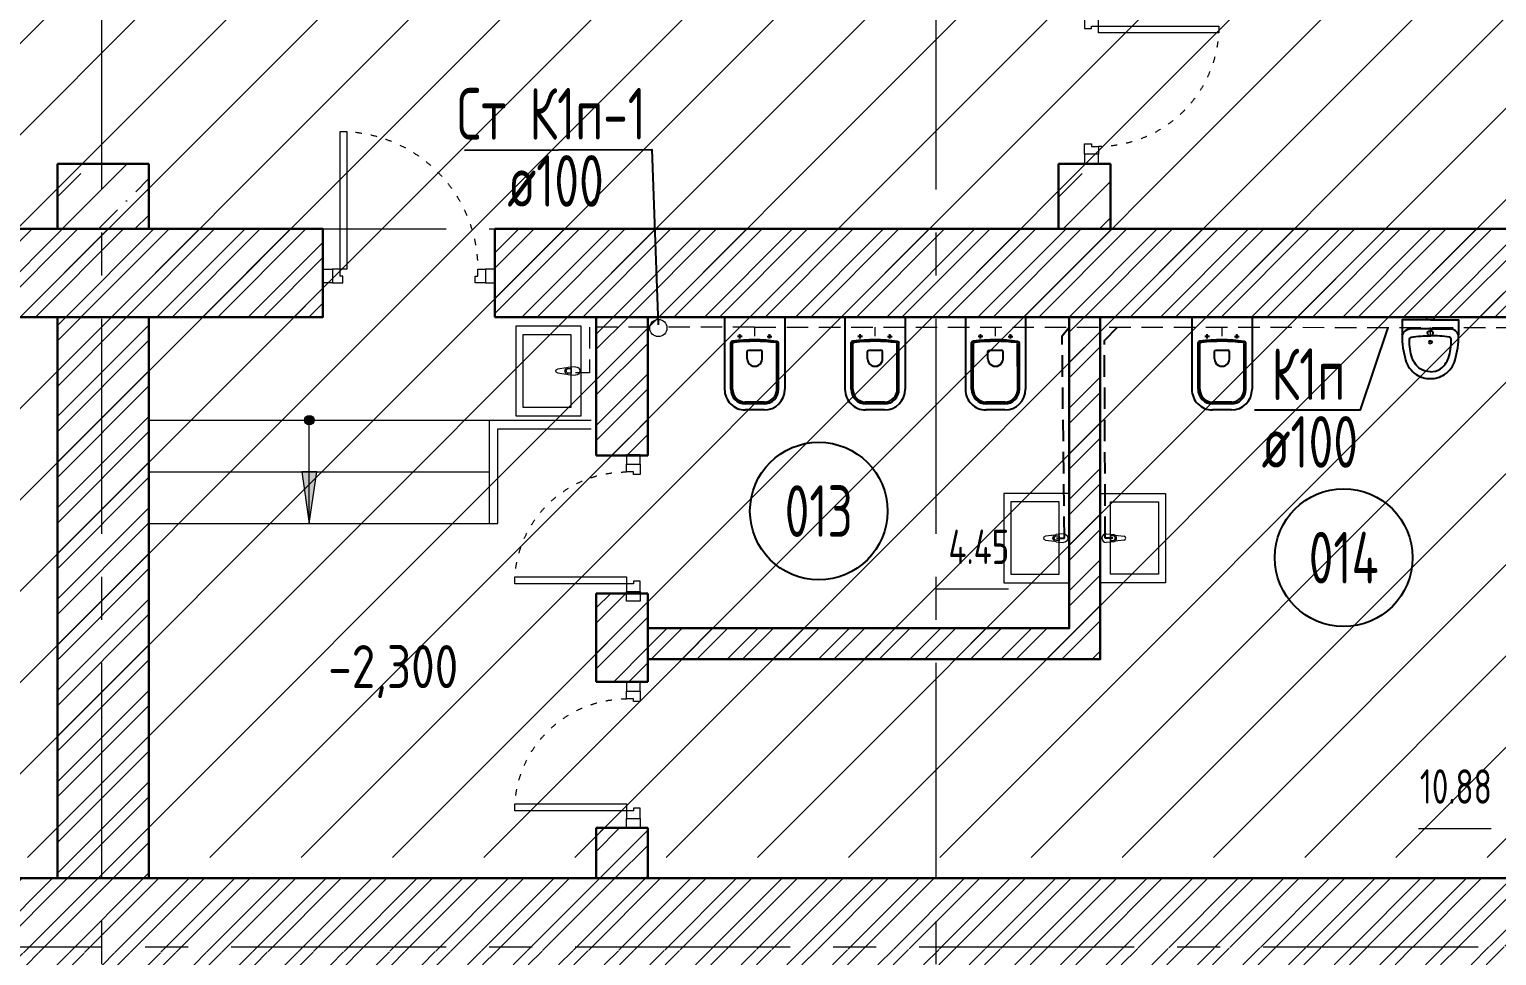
# Model space of a CAD drawing. Header units: millimetres. Extents: x -8689834 to 9419935, y -370377 to 166066.
# Drawn here: x -304479 to -295949, y 70944 to 76325 of the extents above; entities that cross this region are included whole.
import ezdxf
from ezdxf import colors
from ezdxf.entities.mleader import LeaderData, LeaderLine
from ezdxf.enums import TextEntityAlignment as Align
from ezdxf.math import Vec2, Vec3

# ---------------------------------------------------------------- set-up
doc = ezdxf.new("R2010")
doc.units = ezdxf.units.MM
doc.header["$MEASUREMENT"] = 0
for name, pattern in [('01_base$0$DASHED2', [0.375, 0.25, -0.125]), ('ACAD_ISO03W100', [30, 12, -18]), ('CENTER', [2, 1.25, -0.25, 0.25, -0.25])]:
    doc.linetypes.add(name, pattern=pattern)
doc.layers.get('0').update_dxf_attribs({"color": 250, "lineweight": 9})
for name, color, linetype, lineweight in [('!!!_АР_перегородки блоки', 7, 'Continuous', 5), ('АР_Двери', 175, 'Continuous', 18), ('АР_Лестницы', 250, 'Continuous', 15), ('АР_Маркер экспликации', 239, 'Continuous', 13), ('АР_МосжилНии_Стены', 127, 'Continuous', 30), ('АР_Номер помещения', 1, 'Continuous', 25), ('АР_Оси', 195, 'Continuous', 9), ('АР_Отметки', 250, 'Continuous', 15), ('АР_Помещения_площадь', 19, 'Continuous', 9), ('АР_Штриховка кирпич', 250, 'Continuous', 9), ('АР_Штриховка монолит', 250, 'Continuous', 9), ('ВК_канализация', 32, 'Continuous', 30)]:
    doc.layers.add(name, color=color, linetype=linetype, lineweight=lineweight)
doc.layers.add('АР_Кровля дорожки', color=245, linetype='Continuous')
doc.layers.add('ТХ_сантехника', color=253, linetype='Continuous')
doc.styles.add('ISOCPEUR', font='isocpeur.ttf', dxfattribs={"width": 0.7})
doc.styles.get("Standard").update_dxf_attribs({"font": 'isocpeur.ttf', "width": 0.7})

# ---------------------------------------------------------------- blocks, each defined once
blk = doc.blocks.new('*U234')
blk.add_lwpolyline([(-100, 80), (-100, 780), (-140, 780), (-140, 80)], close=True)
for points in [[(-900, 0), (-900, 80), (-845, 80), (-845, 0), (-900, 0)], [(-845, 80), (-845, 0), (-785, 0), (-785, 40), (-800, 40), (-800, 80), (-845, 80)], [(-55, 80), (-55, 0), (-115, 0), (-115, 40), (-100, 40), (-100, 80), (-55, 80)], [(0, 0), (0, 80), (-55, 80), (-55, 0), (0, 0)]]:
    blk.add_lwpolyline(points)
at = {"linetype": 'ACAD_ISO03W100', "ltscale": 3}
blk.add_arc((-100, 80), 700, 90, 180, dxfattribs=at)
blk = doc.blocks.new('*U248')
at = {"layer": 'АР_Номер помещения', "color": 7}
blk.add_circle((-5418.9, 417), 400, dxfattribs=at)
at = {"layer": 'АР_Помещения_площадь', "color": 7}
blk.add_line((-4562.4, -1159), (-4984.7, -1159), dxfattribs=at)
at = {"color": 7, "style": 'ISOCPEUR', "width": 0.7, "flags": 1}
blk.add_attdef('КАТЕГОРИЯ', (-499.2, -2092.2), '', height=250, dxfattribs=at)
at = {"layer": 'АР_Номер помещения', "color": 7, "style": 'ISOCPEUR', "width": 0.7}
blk.add_attdef('НОМЕР_ПОМЕЩЕНИЯ', text='', height=300, dxfattribs=at).set_placement((-5418.9, 417), align=Align.MIDDLE_CENTER)
at = {"layer": 'АР_Помещения_площадь', "color": 7, "lineweight": 30, "width": 0.7, "flags": 104}
blk.add_attdef('ИМЯ_ПОМЕЩЕНИЯ', text='', height=100, dxfattribs=at).set_placement((157.6, 1217.1), align=Align.MIDDLE_CENTER)
at = {"layer": 'АР_Помещения_площадь', "color": 7, "style": 'ISOCPEUR', "width": 0.7}
blk.add_attdef('ПЛОЩАДЬ_ПОМЕЩЕНИЯ', text='', height=200, dxfattribs=at).set_placement((-4557.5, -912.5), align=Align.MIDDLE_RIGHT)
blk = doc.blocks.new('*U249')
at = {"layer": 'АР_Номер помещения', "color": 7}
blk.add_circle((-8453.4, 2788), 400, dxfattribs=at)
at = {"layer": 'АР_Помещения_площадь', "color": 7}
blk.add_line((-7350.9, 2334), (-7773.2, 2334), dxfattribs=at)
at = {"color": 7, "style": 'ISOCPEUR', "width": 0.7, "flags": 1}
blk.add_attdef('КАТЕГОРИЯ', (-499.2, -2092.2), '', height=250, dxfattribs=at)
at = {"layer": 'АР_Номер помещения', "color": 7, "style": 'ISOCPEUR', "width": 0.7}
blk.add_attdef('НОМЕР_ПОМЕЩЕНИЯ', text='', height=300, dxfattribs=at).set_placement((-8453.4, 2788), align=Align.MIDDLE_CENTER)
at = {"layer": 'АР_Помещения_площадь', "color": 7, "style": 'ISOCPEUR', "width": 0.7}
blk.add_attdef('ПЛОЩАДЬ_ПОМЕЩЕНИЯ', text='', height=200, dxfattribs=at).set_placement((-7346, 2580.5), align=Align.MIDDLE_RIGHT)
at = {"layer": 'АР_Помещения_площадь', "color": 7, "lineweight": 30, "width": 0.7, "flags": 104}
blk.add_attdef('ИМЯ_ПОМЕЩЕНИЯ', text='', height=100, dxfattribs=at).set_placement((157.6, 1217.1), align=Align.MIDDLE_CENTER)
blk = doc.blocks.new('*U252')
for points in [[(0, 0), (0, -80), (55, -80), (55, 0), (0, 0)], [(55, -80), (55, 0), (115, 0), (115, -40), (100, -40), (100, -80), (55, -80)], [(945, -80), (945, 0), (885, 0), (885, -40), (900, -40), (900, -80), (945, -80)], [(1000, 0), (1000, -80), (945, -80), (945, 0), (1000, 0)]]:
    blk.add_lwpolyline(points)
blk.add_lwpolyline([(100, -80), (100, -880), (140, -880), (140, -80)], close=True)
at = {"linetype": 'ACAD_ISO03W100', "ltscale": 3}
blk.add_arc((100, -80), 800, 270, 0, dxfattribs=at)
blk = doc.blocks.new('*U253')
for points in [[(0, 0), (0, -80), (55, -80), (55, 0), (0, 0)], [(55, -80), (55, 0), (115, 0), (115, -40), (100, -40), (100, -80), (55, -80)], [(795, -80), (795, 0), (735, 0), (735, -40), (750, -40), (750, -80), (795, -80)], [(850, 0), (850, -80), (795, -80), (795, 0), (850, 0)]]:
    blk.add_lwpolyline(points)
blk.add_lwpolyline([(100, -80), (100, -730), (140, -730), (140, -80)], close=True)
at = {"linetype": 'ACAD_ISO03W100', "ltscale": 3}
blk.add_arc((100, -80), 650, 270, 0, dxfattribs=at)
blk = doc.blocks.new('_DotSmall')
at = {"color": 0, "linetype": 'ByBlock', "const_width": 0.5}
blk.add_lwpolyline([(-0.0625, 0, 1), (0.0625, 0, 1)], format="xyb", close=True, dxfattribs=at)
blk = doc.blocks.new('*U25')
h = blk.add_hatch(color=256)
h.dxf.hatch_style = 1
edge = h.paths.add_edge_path()
edge.add_arc((0, 0), 27.6, 359.64, 719.64)
h = blk.add_hatch(color=256)
h.dxf.hatch_style = 1
h.paths.add_polyline_path([(300, -44.3), (300, 44.3), (600, 0)])
blk.add_line((600, 0), (0, 0))
blk.add_lwpolyline([(300, 44.3), (300, -44.3), (600, 0), (300, 44.3)])
blk.add_circle((0, 0), 27.6)
blk = doc.blocks.new('унитаз поликлиники')
for p, q in [((0, 175), (0, -175)), ((0, 175), (420, 175)), ((125.6, 86.7), (99.5, 86.7)), ((112.4, 73.1), (112.4, 100.2)), ((420, 138.7), (149.6, 138.7)), ((420, 129), (156.8, 128.7)), ((191.9, -33.7), (191.9, 33.7)), ((242.4, 43.7), (201.9, 43.7)), ((494, 57.1), (494, -57.1)), ((504, 55), (504, -55)), ((540, 55), (540, -55)), ((112.3, -73), (112.3, -100.1)), ((242.4, -43.7), (201.9, -43.7)), ((125.5, -86.5), (99.4, -86.5)), ((420, -139), (147.9, -138.7)), ((420, -129), (155.2, -128.7)), ((0, -175), (420, -175))]:
    blk.add_line(p, q)
for centre, radius, start, end in [((420, 55), 120, 0, 90), ((420.5, 55.2), 83.5, 359.86187, 90.33349), ((420, 55), 74, 0, 90), ((242.4, 0), 43.7, 270, 90), ((420, -55), 120, 270, 0), ((420, -55), 84, 270, 0), ((420, -55), 74, 270, 358.40182)]:
    blk.add_arc(centre, radius, start, end)
at = {"extrusion": (0, 0, -1)}
for centre, major_axis, ratio, start_param, end_param in [((112.4, 86.8), (3.55, 3.55), 1, 5.504025, 11.78721), ((1158.1, 0), (-731, -726.4), 0.993775, 0.659849, 0.910919), ((984.1, 0), (-23.4, -941.4), 0.89728, 1.422258, 1.677847), ((149.5, 127.3), (-5.6, -10.5), 0.821373, 1.269211, 2.570669), ((154.4, 119.8), (-5.61, -7.72), 0.798093, 1.232924, 2.686723), ((201.9, -33.5), (4.12, -9.49), 0.964797, 0.42926, 1.943413), ((147.9, -127.5), (5.4, -10.4), 0.836443, 0.56114, 1.877577), ((155.2, -117.5), (5.3, -10.4), 0.842984, 0.549902, 1.8819)]:
    blk.add_ellipse(centre, major_axis=major_axis, ratio=ratio, start_param=start_param, end_param=end_param, dxfattribs=at)
for centre, major_axis, ratio, start_param, end_param in [((201.9, 33.5), (4.12, 9.49), 0.964797, 0.42926, 1.943413), ((112.3, -86.6), (3.54, -3.55), 1, 5.504025, 11.78721)]:
    blk.add_ellipse(centre, major_axis=major_axis, ratio=ratio, start_param=start_param, end_param=end_param)
blk = doc.blocks.new('Из_буфера27431')
at = {"linetype": 'Continuous', "lineweight": 5}
for p, q in [((-138.5, 11.1), (-85.6, 17.7)), ((-138.5, 11.1), (-85.6, 17.7)), ((-76.1, 21), (-34.1, 25)), ((-76.1, 21), (-34.1, 25)), ((-59, 13.6), (-73.9, 13.6)), ((-59, 13.6), (-73.9, 13.6)), ((-59, -13.6), (-59, 13.6)), ((-59, -13.6), (-59, 13.6)), ((-85.6, -17.7), (-138.5, -11.1)), ((-85.6, -17.7), (-138.5, -11.1)), ((-34.1, -25), (-76.1, -21)), ((-34.1, -25), (-76.1, -21)), ((-73.9, -13.6), (-59, -13.6)), ((-73.9, -13.6), (-59, -13.6))]:
    blk.add_line(p, q, dxfattribs=at)
for points in [[(0, -260), (-380, -260), (-380, 260), (0, 260)], [(-59, -210), (-339.1, -210), (-339.1, 210), (-59, 210)], [(-59, -210), (-339.1, -210), (-339.1, 210), (-59, 210)]]:
    blk.add_lwpolyline(points, close=True, dxfattribs=at)
for centre, radius, start, end in [((-137.1, 0), 11.2, 97.13892, 262.86108), ((-137.1, 0), 11.2, 97.13892, 262.86108), ((-74.2, 0), 21.1, 122.77103, 237.22897), ((-74.2, 0), 21.1, 122.77103, 237.22897), ((-73.9, 0), 13.6, 90, 270), ((-73.9, 0), 13.6, 90, 270), ((-74.2, 0), 21.1, 95.16961, 122.77103), ((-74.2, 0), 21.1, 95.16961, 122.77103), ((-34.1, 0), 25, 270, 90), ((-34.1, 0), 25, 270, 90), ((-74.2, 0), 21.1, 237.22897, 264.83039), ((-74.2, 0), 21.1, 237.22897, 264.83039)]:
    blk.add_arc(centre, radius, start, end, dxfattribs=at)
blk = doc.blocks.new('Писуар')
for points in [[(0, 52.9), (116.5, 52.9, 0.328868), (164.1, 90, 0.066999), (144.5, 233.5, 0.172209), (82.4, 318.1, 0.143285), (0, 342, 0.143285), (-82.4, 318.1, 0.172209), (-144.5, 233.5, 0.066999), (-164.1, 90)], [(-58.2, 285.9, 0.137396), (-105.9, 222.3)], [(58.2, 285.9, -0.137396), (105.9, 222.3)], [(-164.1, 90, 0.328868), (-116.5, 52.9, 8)], [(0, 92.6, 0.419996), (-15.9, 76.8, 0.151492), (-10.6, 66.2), (0, 66.2)], [(0, 92.6, -0.419996), (15.9, 76.8, -0.151492), (10.6, 66.2), (0, 66.2)]]:
    blk.add_lwpolyline(points, format="xyb")
for points in [[(0, 0), (-164.1, 0), (-164.1, 90)], [(0, 0), (164.1, 0), (164.1, 90)], [(0, 52.9), (-116.5, 52.9)]]:
    blk.add_lwpolyline(points)
blk.add_lwpolyline([(-21.2, 0), (21.2, 0), (21.2, -15.9), (-21.2, -15.9)], close=True)
for centre, radius, start, end in [((0, 187.1), 114.7, 90, 120.51024), ((282.3, 110.1), 404.1, 163.87115, 178.96926), ((2.6, 912.1), 819.4, 262.01576, 269.81492)]:
    blk.add_arc(centre, radius, start, end)
at = {"extrusion": (0, 0, -1)}
for centre, radius, start, end in [((0, 187.1), 114.7, 90, 120.51024), ((282.3, 110.1), 404.1, 163.87115, 178.96926), ((2.6, 912.1), 819.4, 262.01576, 269.81492)]:
    blk.add_arc(centre, radius, start, end, dxfattribs=at)
for points, start_tangent, end_tangent in [([(-121.7, 117.4), (-111.2, 100.6)], (0.014037, -0.999901), (0.974129, -0.225992)), ([(121.7, 117.4), (111.2, 100.6)], (-0.014037, -0.999901), (-0.974129, -0.225992))]:
    blk.add_spline(points, degree=3, dxfattribs=dict(start_tangent=start_tangent, end_tangent=end_tangent))
for points in [[(-10.6, 132.4), (-10.6, 137.6), (-5.3, 137.6), (0, 137.6)], [(0, 121.8), (-5.3, 121.8), (-10.6, 127.1), (-10.6, 132.4)], [(10.6, 132.4), (10.6, 137.6), (5.3, 137.6), (0, 137.6)], [(0, 121.8), (5.3, 121.8), (10.6, 127.1), (10.6, 132.4)], [(164.1, 90), (158.8, 68.8), (137.6, 52.9), (116.5, 52.9)]]:
    blk.add_open_spline(points, degree=3)

msp = doc.modelspace()

# ---------------------------------------------------------------- hatches: boundary and pattern name
at = {"layer": '!!!_АР_перегородки блоки', "lineweight": 5, "ltscale": 100}
h = msp.add_hatch(dxfattribs=at)
h.set_pattern_fill('ANSI31', scale=3000, angle=180, style=0)
h.paths.add_polyline_path([(-327484.7, 61936.6), (-327484.7, 62094), (-326484.7, 62094), (-326484.7, 61936.6), (-326484.7, 61850.2), (-326197.5, 61850.2), (-326197.5, 71514.6), (-325612.1, 71514.6), (-295741.6, 71514.6), (-295741.6, 71680), (-295741.6, 81263.1), (-329468.3, 81263.1), (-329468.3, 61850.2), (-327484.7, 61850.2)])
at = {"layer": 'АР_Штриховка кирпич', "ltscale": 100}
h = msp.add_hatch(dxfattribs=at)
h.set_pattern_fill('ANSI32', scale=500)
h.paths.add_polyline_path([(-302772.5, 75165.4), (-302772.5, 74653), (-304966.3, 74654), (-304966.3, 75166)])
h = msp.add_hatch(dxfattribs=at)
h.set_pattern_fill('ANSI32', scale=500)
h.paths.add_polyline_path([(-295716.8, 75165.4), (-295716.8, 74653), (-301772.5, 74654), (-301772.5, 75166)])
h = msp.add_hatch(dxfattribs=at)
h.set_pattern_fill('ANSI32', scale=500)
h.paths.add_polyline_path([(-304315.2, 71634), (-304314.2, 74654), (-303783.4, 74654), (-303784.4, 71394), (-304314.8, 71393.9), (-304314.8, 71633.9)])
h = msp.add_hatch(dxfattribs=at)
h.set_pattern_fill('ANSI32', scale=500)
h.paths.add_polyline_path([(-300884.2, 74648.7), (-301184.2, 74654)])
h.paths.add_polyline_path([(-300884.2, 74654), (-301184.2, 74654), (-301184.2, 73848.8), (-300884.2, 73848.8)])
h = msp.add_hatch(dxfattribs=at)
h.set_pattern_fill('ANSI32', scale=500)
h.paths.add_polyline_path([(-298253.2, 74648.6), (-298433.2, 74648.6), (-298433.2, 72845.7), (-299402.7, 72845.7), (-299402.7, 72665.7), (-298253.2, 72665.7)])
h.paths.add_polyline_path([(-299402.7, 72845.7), (-300903.2, 72845.7), (-300903.2, 72665.7), (-299402.7, 72665.7)])
h = msp.add_hatch(dxfattribs=at)
h.set_pattern_fill('ANSI32', scale=500)
h.paths.add_polyline_path([(-300884.2, 73048.4), (-301184.2, 73048.4), (-301184.2, 72535.6), (-300884.2, 72535.6)])
h.paths.add_polyline_path([(-300884.2, 71685.6), (-301184.2, 71685.6), (-301184.2, 71393.9), (-300884.2, 71393.9)])
h = msp.add_hatch(dxfattribs=at)
h.set_pattern_fill('ANSI32', scale=500)
h.paths.add_polyline_path([(-325621.9, 72376.5), (-326262.9, 72376.5), (-326262.2, 70995.7), (-325615.6, 70995.7), (-325615.6, 71514.8), (-325621.2, 71514.8)])
h.paths.add_polyline_path([(-321160.6, 71394.1), (-325615.6, 71394.1), (-325615.6, 70995.7), (-321166.3, 70885.7)])
h.paths.add_polyline_path([(-321166.3, 70885.7), (-325615.6, 70995.7), (-325615.6, 61476.5), (-325615.6, 66645.7), (-299206.8, 66645.7), (-299194.3, 67045.7), (-325615.6, 67045.7), (-325621.8, 70885.7), (-321160.6, 70885.7)])
h.paths.add_polyline_path([(-295715.3, 71393.9), (-314071.8, 71394), (-317825.5, 71394.1), (-317828.5, 72245.9), (-318274.1, 72245.9), (-318274.1, 71394.1), (-321160.6, 71394.1), (-321166.3, 70885.7), (-295715.3, 70995.7)])
h.paths.add_polyline_path([(-318274.1, 71394.1), (-317841.8, 71394.1)], flags=16)
h.paths.add_polyline_path([(-295715.3, 70999), (-321166.3, 70885.7), (-295715.3, 70891)], flags=17)
h.paths.add_polyline_path([(-327484.7, 61455.7), (-327484.7, 62093.9), (-331276, 62093.7), (-331277.6, 61455.4), (-325615.6, 61455.7), (-325615.6, 70995.7), (-326256.7, 70995.7), (-326255.1, 62094), (-326484.7, 62094), (-326484.7, 61455.7)])
at = {"layer": 'АР_Штриховка монолит', "ltscale": 300}
h = msp.add_hatch(dxfattribs=at)
h.set_pattern_fill('ANSI35', scale=1200)
h.set_pattern_definition([(45, (25792.2, -2046.5), (-212.13203, 212.13203), []), (45, (26004.33, -2046.5), (-212.13203, 212.13203), [375, -75, 0, -75])])
h.paths.add_polyline_path([(-304314.2, 75544.2), (-303785.2, 75544.2), (-303786.2, 75165.7), (-304314.8, 75165.7)])
h = msp.add_hatch(dxfattribs=at)
h.set_pattern_fill('ANSI35', scale=1200)
h.set_pattern_definition([(45, (31611.86, -2046.5), (-212.13203, 212.13203), []), (45, (31824, -2046.5), (-212.13203, 212.13203), [375, -75, 0, -75])])
h.paths.add_polyline_path([(-298494.5, 75544.2), (-298192.8, 75544.2), (-298193.8, 75165.7), (-298495.1, 75165.7)])

# ---------------------------------------------------------------- linework, layer by layer
at = {"color": 7, "ltscale": 100}
for p, q in [((-303783.9, 74055.1), (-301213.2, 74055.1)), ((-303783.9, 73755.1), (-301804.6, 73755.1)), ((-303783.9, 73455.1), (-301754.6, 73455.1))]:
    msp.add_line(p, q, dxfattribs=at)
for points in [[(-301804.6, 73455.1), (-301804.6, 74055.1)], [(-301754.6, 73455.1), (-301754.6, 74005.1), (-301213.2, 74005.1)]]:
    msp.add_lwpolyline(points, dxfattribs=at)
at = {"color": 217, "ltscale": 100, "true_color": 0x93278f}
msp.add_circle((-300822, 74590.2), 50, dxfattribs=at)
at = {"layer": 'АР_Кровля дорожки', "color": 7, "ltscale": 500}
for points in [[(-301949.3, 75624), (-300860, 75627.8), (-300823.6, 74607.9)], [(-297356.5, 74115.1), (-296739.5, 74115.1), (-296579.4, 74593.8)]]:
    msp.add_lwpolyline(points, dxfattribs=at)
at = {"layer": 'АР_Кровля дорожки', "color": 217, "linetype": '01_base$0$DASHED2', "ltscale": 500, "true_color": 0x93278f}
for points in [[(-298507.2, 73369.5), (-298461.1, 73370), (-298474.8, 74544.6), (-298433.3, 74594.6)], [(-298179.3, 73369.5), (-298224.1, 73369.7), (-298228.5, 74517.5), (-298152.2, 74594.5)]]:
    msp.add_lwpolyline(points, dxfattribs=at)
at = {"layer": 'АР_МосжилНии_Стены', "color": 7, "ltscale": 100}
for p, q in [((-303783.9, 75544.2), (-304314.8, 75544.2)), ((-304314.8, 75544.2), (-304314.8, 75165.7)), ((-303783.9, 75165.7), (-303783.9, 75544.2)), ((-298193.3, 75544.2), (-298495.1, 75544.2)), ((-298495.1, 75544.2), (-298495.1, 75165.7)), ((-298193.3, 75165.7), (-298193.3, 75544.2)), ((-301772.5, 75165.7), (-295715.3, 75165.7)), ((-301772.5, 74654), (-301772.5, 75165.7)), ((-295715.3, 74654), (-301772.5, 74654)), ((-301184.2, 74648.7), (-301184.2, 73848.8)), ((-300884.2, 74648.7), (-300884.2, 73848.8)), ((-301184.2, 73848.8), (-300884.2, 73848.8)), ((-301184.2, 73048.4), (-301184.2, 72535.6)), ((-301184.2, 73048.4), (-300884.2, 73048.4)), ((-300884.2, 73048.4), (-300884.2, 72535.6)), ((-301184.2, 72535.6), (-300884.2, 72535.6)), ((-301184.2, 71685.6), (-301184.2, 71393.9)), ((-301184.2, 71685.6), (-300884.2, 71685.6)), ((-300884.2, 71685.6), (-300884.2, 71393.9))]:
    msp.add_line(p, q, dxfattribs=at)
msp.add_lwpolyline([(-304966.3, 75165.7), (-302772.5, 75165.7), (-302772.5, 74654), (-304966.3, 74654)], close=True, dxfattribs=at)
for points in [[(-295715.3, 74654), (-295715.3, 71393.9), (-325621.8, 71394.1), (-325622.2, 72376.5)], [(-304314.8, 71393.9), (-304314.8, 74654), (-303783.9, 74654), (-303783.9, 71393.9)], [(-300884.2, 72665.7), (-298253.2, 72665.7), (-298253.2, 74648.7)], [(-300884.2, 72845.7), (-298433.2, 72845.7), (-298433.2, 74648.7)]]:
    msp.add_lwpolyline(points, dxfattribs=at)
at = {"layer": 'АР_Оси', "color": 7, "linetype": 'CENTER', "ltscale": 1000}
for p, q in [((-304057, 53394.4), (-304057, 87751.9)), ((-299207, 53394.4), (-299207, 87701.9)), ((-359305.8, 75165.7), (-275708.6, 75165.7)), ((-359305.8, 70995.7), (-275708.6, 70995.7))]:
    msp.add_line(p, q, dxfattribs=at)
at = {"layer": 'ВК_канализация', "color": 217, "linetype": '01_base$0$DASHED2', "lineweight": 13, "ltscale": 500, "true_color": 0x93278f}
for points in [[(-300871.7, 74595.4), (-301223.1, 74595.4), (-301223.1, 74329.3), (-301304.6, 74329.3)], [(-300263.7, 74595.4), (-300772.2, 74595.4)], [(-300263.7, 74595.4), (-295715.3, 74593.5)]]:
    msp.add_lwpolyline(points, dxfattribs=at)
at = {"layer": 'ВК_канализация', "color": 217, "lineweight": 13, "ltscale": 500, "true_color": 0x93278f}
for points in [[(-300263.7, 74595.4), (-300263.7, 74542.7)], [(-299563.7, 74595.4), (-299563.7, 74542.7)], [(-298863.7, 74595.4), (-298863.7, 74542.7)], [(-297547.2, 74595.4), (-297547.2, 74542.7)], [(-296334.9, 74593.5), (-296334.9, 74540.7)]]:
    msp.add_lwpolyline(points, dxfattribs=at)

# ---------------------------------------------------------------- block references
at = {"layer": 'АР_Двери', "color": 7, "xscale": -1}
for name, p, rotation in [('*U234', (-298344.2, 76444.2), 270), ('*U252', (-302772.5, 74852.2), 180), ('*U253', (-300927.3, 73004.1), 270), ('*U253', (-300927.5, 71685.6), 270)]:
    msp.add_blockref(name, p, dxfattribs=dict(at, rotation=rotation))
at = {"layer": 'АР_Лестницы', "color": 7, "ltscale": 75, "rotation": 270}
msp.add_blockref('*U25', (-302851.4, 74055.1), dxfattribs=at)
at = {"layer": 'АР_Маркер экспликации', "color": 7}
ref = msp.add_blockref('*U249', (-291436.1, 70738.5), dxfattribs=at)
ref.add_attrib('НОМЕР_ПОМЕЩЕНИЯ', '013', dxfattribs={"layer": 'АР_Номер помещения', "color": 7, "height": 300, "style": 'ISOCPEUR', "width": 0.7}).set_placement((-299889.5, 73526.5), align=Align.MIDDLE_CENTER)
ref.add_attrib('ПЛОЩАДЬ_ПОМЕЩЕНИЯ', '4.45', dxfattribs={"layer": 'АР_Помещения_площадь', "color": 7, "height": 200, "style": 'ISOCPEUR', "width": 0.7}).set_placement((-298782.1, 73319), align=Align.MIDDLE_RIGHT)
ref = msp.add_blockref('*U248', (-291419.1, 72839), dxfattribs=at)
ref.add_attrib('НОМЕР_ПОМЕЩЕНИЯ', '014', dxfattribs={"layer": 'АР_Номер помещения', "color": 7, "height": 300, "style": 'ISOCPEUR', "width": 0.7}).set_placement((-296838, 73256), align=Align.MIDDLE_CENTER)
ref.add_attrib('ПЛОЩАДЬ_ПОМЕЩЕНИЯ', '10.88', dxfattribs={"layer": 'АР_Помещения_площадь', "color": 7, "height": 200, "style": 'ISOCPEUR', "width": 0.7}).set_placement((-295976.6, 71926.5), align=Align.MIDDLE_RIGHT)
at = {"layer": 'ТХ_сантехника', "color": 7, "rotation": 270}
for p in [(-300262.3, 74654), (-299562.3, 74654), (-298862.3, 74654), (-297545.8, 74654)]:
    msp.add_blockref('унитаз поликлиники', p, dxfattribs=at)
at = {"layer": 'ТХ_сантехника', "color": 7, "ltscale": 100}
for name, p, rotation in [('Писуар', (-296334.3, 74638.1), 180.0015666875582), ('Из_буфера27431', (-298253.2, 73369.5), 180)]:
    msp.add_blockref(name, p, dxfattribs=dict(at, rotation=rotation))
at = {"layer": 'ТХ_сантехника', "color": 7, "ltscale": 100, "xscale": -1, "rotation": 180}
for p in [(-301270.3, 74340.5), (-298433.2, 73369.5)]:
    msp.add_blockref('Из_буфера27431', p, dxfattribs=at)

# ---------------------------------------------------------------- texts
at = {"layer": 'ВК_канализация', "color": 18, "ltscale": 100, "true_color": 0x000000, "char_height": 300, "attachment_point": 4, "style": 'ISOCPEUR'}
for s, insert, width in [('Ст К1п-1', (-301992.8, 75834.2), 5891.51), ('\\pxi-1,l1,t1,5;ø100', (-301700, 75444.5), 7500), ('К1п', (-297257.5, 74321.5), 5891.51), ('\\pxi-1,l1,t1,5;ø100', (-297315.2, 73928.4), 7500)]:
    msp.add_mtext(s, dxfattribs=dict(at, insert=insert, width=width))

# ---------------------------------------------------------------- leaders
at = {"layer": 'АР_Отметки', "color": 7}
ml = msp.add_multileader_mtext('Standard', dxfattribs=at)
ml.set_content('{\\W0.8;-2,730}', color=7, style='ISOCPEUR')
ml.set_leader_properties(color=256, linetype='Continuous', lineweight=-1)
ml.set_arrow_properties(name='DOTSMALL')
ml.build(insert=Vec2(0, 0))
ml.multileader.update_dxf_attribs({"has_text_frame": 1, "text_left_attachment_type": 4, "text_right_attachment_type": 4, "dogleg_length": 100, "arrow_head_size": 180})
ctx = ml.context
ctx.base_point, ctx.char_height, ctx.arrow_head_size, ctx.landing_gap_size, ctx.plane_origin = Vec3(-314791.3, 121809, 0), 250, 180, 50, Vec3(-319449.8, 117956.7, 0)
ctx.left_attachment, ctx.right_attachment = 4, 4
notes = []
notes.append((ctx, [(0, (0, 0, 0), (0, 0), (1, 0), 1, [])]))
ctx.mtext.insert, ctx.mtext.width, ctx.mtext.defined_height, ctx.mtext.line_spacing_style, ctx.mtext.flow_direction = Vec3(-314741.3, 122142.4, 0), 769.989, 343.9, 2, 5
ml = msp.add_multileader_mtext('Standard', dxfattribs=at)
ml.set_content('{\\W0.8;-2,430}', color=7, style='ISOCPEUR')
ml.set_leader_properties(color=256, linetype='Continuous', lineweight=-1)
ml.set_arrow_properties(name='DOTSMALL')
ml.build(insert=Vec2(0, 0))
ml.multileader.update_dxf_attribs({"has_text_frame": 1, "text_left_attachment_type": 4, "text_right_attachment_type": 4, "dogleg_length": 100, "arrow_head_size": 180})
ctx = ml.context
ctx.base_point, ctx.char_height, ctx.arrow_head_size, ctx.landing_gap_size, ctx.plane_origin = Vec3(-301002.2, 120038.6), 250, 180, 50, Vec3(-299949.6, 118383.4)
ctx.left_attachment, ctx.right_attachment = 4, 4
notes.append((ctx, [(0, (0, 0, 0), (0, 0), (1, 0), 1, [])]))
ctx.mtext.insert, ctx.mtext.width, ctx.mtext.line_spacing_style, ctx.mtext.flow_direction = Vec3(-300952.2, 120371.9), 852.697, 2, 5
ml = msp.add_multileader_mtext('Standard', dxfattribs=at)
ml.set_content('{\\W0.8;-2,430}', color=7, style='ISOCPEUR')
ml.set_leader_properties(color=256, linetype='Continuous', lineweight=-1)
ml.set_arrow_properties(name='DOTSMALL')
ml.build(insert=Vec2(0, 0))
ml.multileader.update_dxf_attribs({"has_text_frame": 1, "text_left_attachment_type": 4, "text_right_attachment_type": 4, "dogleg_length": 100, "arrow_head_size": 180})
ctx = ml.context
ctx.base_point, ctx.char_height, ctx.arrow_head_size, ctx.landing_gap_size, ctx.plane_origin = Vec3(-336711.9, 117132.7), 250, 180, 50, Vec3(-335659.2, 115477.5)
ctx.left_attachment, ctx.right_attachment = 4, 4
notes.append((ctx, [(0, (0, 0, 0), (0, 0), (1, 0), 1, [])]))
ctx.mtext.insert, ctx.mtext.width, ctx.mtext.line_spacing_style, ctx.mtext.flow_direction = Vec3(-336661.9, 117466), 852.697, 2, 5
ml = msp.add_multileader_mtext('Standard', dxfattribs=at)
ml.set_content('{\\W0.8;-2,480}', color=7, style='ISOCPEUR')
ml.set_leader_properties(color=256, linetype='Continuous', lineweight=-1)
ml.set_arrow_properties(name='DOTSMALL')
ml.build(insert=Vec2(0, 0))
ml.multileader.update_dxf_attribs({"has_text_frame": 1, "text_left_attachment_type": 4, "text_right_attachment_type": 4, "dogleg_length": 100, "arrow_head_size": 180})
ctx = ml.context
ctx.base_point, ctx.char_height, ctx.arrow_head_size, ctx.landing_gap_size, ctx.plane_origin = Vec3(-302447.5, 114255.1), 250, 180, 50, Vec3(-301394.8, 112599.9)
ctx.left_attachment, ctx.right_attachment = 4, 4
notes.append((ctx, [(0, (0, 0, 0), (0, 0), (1, 0), 1, [])]))
ctx.mtext.insert, ctx.mtext.width, ctx.mtext.line_spacing_style, ctx.mtext.flow_direction = Vec3(-302397.5, 114588.4), 852.697, 2, 5
ml = msp.add_multileader_mtext('Standard', dxfattribs=at)
ml.set_content('{\\W0.8;-2,730}', color=7, style='ISOCPEUR')
ml.set_leader_properties(color=256, linetype='Continuous', lineweight=-1)
ml.set_arrow_properties(name='DOTSMALL')
ml.build(insert=Vec2(0, 0))
ml.multileader.update_dxf_attribs({"has_text_frame": 1, "text_left_attachment_type": 4, "text_right_attachment_type": 4, "dogleg_length": 100, "arrow_head_size": 180})
ctx = ml.context
ctx.base_point, ctx.char_height, ctx.arrow_head_size, ctx.landing_gap_size, ctx.plane_origin = Vec3(-346825.1, 101700.9), 250, 180, 50, Vec3(-346781.5, 100422.8)
ctx.left_attachment, ctx.right_attachment = 4, 4
notes.append((ctx, [(0, (0, 0, 0), (0, 0), (1, 0), 1, [])]))
ctx.mtext.insert, ctx.mtext.width, ctx.mtext.defined_height, ctx.mtext.line_spacing_style, ctx.mtext.flow_direction = Vec3(-346775.1, 102034.3), 769.989, 343.9, 2, 5
ml = msp.add_multileader_mtext('Standard', dxfattribs=at)
ml.set_content('{\\W0.8;-2,780}', color=7, style='ISOCPEUR')
ml.set_leader_properties(color=256, linetype='Continuous', lineweight=-1)
ml.set_arrow_properties(name='DOTSMALL')
ml.build(insert=Vec2(0, 0))
ml.multileader.update_dxf_attribs({"has_text_frame": 1, "text_left_attachment_type": 4, "text_right_attachment_type": 4, "dogleg_length": 100, "arrow_head_size": 180})
ctx = ml.context
ctx.base_point, ctx.char_height, ctx.arrow_head_size, ctx.landing_gap_size, ctx.plane_origin = Vec3(-348571.1, 101311.4), 250, 180, 50, Vec3(-348527.5, 100033.3)
ctx.left_attachment, ctx.right_attachment = 4, 4
notes.append((ctx, [(0, (0, 0, 0), (0, 0), (1, 0), 1, [])]))
ctx.mtext.insert, ctx.mtext.width, ctx.mtext.defined_height, ctx.mtext.line_spacing_style, ctx.mtext.flow_direction = Vec3(-348521.1, 101644.7), 769.989, 343.9, 2, 5
ml = msp.add_multileader_mtext('Standard', dxfattribs=at)
ml.set_content('{\\W0.8;-2,730}', color=7, style='ISOCPEUR')
ml.set_leader_properties(color=256, linetype='Continuous', lineweight=-1)
ml.set_arrow_properties(name='DOTSMALL')
ml.build(insert=Vec2(0, 0))
ml.multileader.update_dxf_attribs({"has_text_frame": 1, "text_left_attachment_type": 4, "text_right_attachment_type": 4, "dogleg_length": 100, "arrow_head_size": 180})
ctx = ml.context
ctx.base_point, ctx.char_height, ctx.arrow_head_size, ctx.landing_gap_size, ctx.plane_origin = Vec3(-343122.5, 91149.4), 250, 180, 50, Vec3(-347781, 87297.1)
ctx.left_attachment, ctx.right_attachment = 4, 4
notes.append((ctx, [(0, (0, 0, 0), (0, 0), (1, 0), 1, [])]))
ctx.mtext.insert, ctx.mtext.width, ctx.mtext.defined_height, ctx.mtext.line_spacing_style, ctx.mtext.flow_direction = Vec3(-343072.5, 91482.7), 769.989, 343.9, 2, 5
ml = msp.add_multileader_mtext('Standard', dxfattribs=at)
ml.set_content('{\\W0.8;-2,430}', color=7, style='ISOCPEUR')
ml.set_leader_properties(color=256, linetype='Continuous', lineweight=-1)
ml.set_arrow_properties(name='DOTSMALL')
ml.build(insert=Vec2(0, 0))
ml.multileader.update_dxf_attribs({"has_text_frame": 1, "text_left_attachment_type": 4, "text_right_attachment_type": 4, "dogleg_length": 100, "arrow_head_size": 180})
ctx = ml.context
ctx.base_point, ctx.char_height, ctx.arrow_head_size, ctx.landing_gap_size, ctx.plane_origin = Vec3(-334177.8, 87942.7), 250, 180, 50, Vec3(-333125.1, 86287.5)
ctx.left_attachment, ctx.right_attachment = 4, 4
notes.append((ctx, [(0, (0, 0, 0), (0, 0), (1, 0), 1, [])]))
ctx.mtext.insert, ctx.mtext.width, ctx.mtext.line_spacing_style, ctx.mtext.flow_direction = Vec3(-334127.8, 88276.1), 852.697, 2, 5
ml = msp.add_multileader_mtext('Standard', dxfattribs=at)
ml.set_content('{\\W0.8;-2,600}', color=7, style='ISOCPEUR')
ml.set_leader_properties(color=256, linetype='Continuous', lineweight=-1)
ml.set_arrow_properties(name='DOTSMALL')
ml.build(insert=Vec2(0, 0))
ml.multileader.update_dxf_attribs({"has_text_frame": 1, "text_left_attachment_type": 4, "text_right_attachment_type": 4, "dogleg_length": 100, "arrow_head_size": 180})
ctx = ml.context
ctx.base_point, ctx.char_height, ctx.arrow_head_size, ctx.landing_gap_size, ctx.plane_origin = Vec3(-313080.8, 87242.7), 250, 180, 50, Vec3(-312264.4, 85825.2)
ctx.left_attachment, ctx.right_attachment = 4, 4
notes.append((ctx, [(0, (0, 0, 0), (0, 0), (1, 0), 1, [])]))
ctx.mtext.insert, ctx.mtext.width, ctx.mtext.line_spacing_style, ctx.mtext.flow_direction = Vec3(-313030.8, 87576), 852.697, 2, 5
ml = msp.add_multileader_mtext('Standard', dxfattribs=at)
ml.set_content('{\\W0.8;-2,550}', color=7, style='ISOCPEUR')
ml.set_leader_properties(color=256, linetype='Continuous', lineweight=-1)
ml.set_arrow_properties(name='DOTSMALL')
ml.build(insert=Vec2(0, 0))
ml.multileader.update_dxf_attribs({"has_text_frame": 1, "text_left_attachment_type": 4, "text_right_attachment_type": 4, "dogleg_length": 100, "arrow_head_size": 180})
ctx = ml.context
ctx.base_point, ctx.char_height, ctx.arrow_head_size, ctx.landing_gap_size, ctx.plane_origin = Vec3(-319003.6, 84661.8), 250, 180, 50, Vec3(-315900.8, 83394.2)
ctx.left_attachment, ctx.right_attachment = 4, 4
notes.append((ctx, [(0, (0, 0, 0), (0, 0), (1, 0), 1, [])]))
ctx.mtext.insert, ctx.mtext.width, ctx.mtext.line_spacing_style, ctx.mtext.flow_direction = Vec3(-318953.6, 84995.1), 852.697, 2, 5
ml = msp.add_multileader_mtext('Standard', dxfattribs=at)
ml.set_content('{\\W0.8;-2,550}', color=7, style='ISOCPEUR')
ml.set_leader_properties(color=256, linetype='Continuous', lineweight=-1)
ml.set_arrow_properties(name='DOTSMALL')
ml.build(insert=Vec2(0, 0))
ml.multileader.update_dxf_attribs({"has_text_frame": 1, "text_left_attachment_type": 4, "text_right_attachment_type": 4, "dogleg_length": 100, "arrow_head_size": 180})
ctx = ml.context
ctx.base_point, ctx.char_height, ctx.arrow_head_size, ctx.landing_gap_size, ctx.plane_origin = Vec3(-305222.1, 84535.3), 250, 180, 50, Vec3(-309514.7, 83411.1)
ctx.left_attachment, ctx.right_attachment = 4, 4
notes.append((ctx, [(0, (0, 0, 0), (0, 0), (1, 0), 1, [])]))
ctx.mtext.insert, ctx.mtext.width, ctx.mtext.line_spacing_style, ctx.mtext.flow_direction = Vec3(-305172.1, 84868.6), 852.697, 2, 5
ml = msp.add_multileader_mtext('Standard', dxfattribs=at)
ml.set_content('{\\W0.8;-2,850}', color=7, style='ISOCPEUR')
ml.set_leader_properties(color=256, linetype='Continuous', lineweight=-1)
ml.set_arrow_properties(name='DOTSMALL')
ml.build(insert=Vec2(0, 0))
ml.multileader.update_dxf_attribs({"has_text_frame": 1, "text_left_attachment_type": 4, "text_right_attachment_type": 4, "dogleg_length": 100, "arrow_head_size": 180})
ctx = ml.context
ctx.base_point, ctx.char_height, ctx.arrow_head_size, ctx.landing_gap_size, ctx.plane_origin = Vec3(-311292.3, 76246.2, 0), 250, 180, 50, Vec3(-311373.7, 74838.1, 0)
ctx.left_attachment, ctx.right_attachment = 4, 4
notes.append((ctx, [(0, (0, 0, 0), (0, 0), (1, 0), 1, [])]))
ctx.mtext.insert, ctx.mtext.width, ctx.mtext.defined_height, ctx.mtext.line_spacing_style, ctx.mtext.flow_direction = Vec3(-311242.3, 76579.5, 0), 769.989, 343.9, 2, 5
ml = msp.add_multileader_mtext('Standard', dxfattribs=at)
ml.set_content('{\\W0.8;-2,300}', color=7, style='ISOCPEUR')
ml.set_leader_properties(color=256, linetype='Continuous', lineweight=-1)
ml.set_arrow_properties(name='DOTSMALL')
ml.build(insert=Vec2(0, 0))
ml.multileader.update_dxf_attribs({"has_text_frame": 1, "text_left_attachment_type": 4, "text_right_attachment_type": 4, "dogleg_length": 100, "arrow_head_size": 180})
ctx = ml.context
ctx.base_point, ctx.char_height, ctx.arrow_head_size, ctx.landing_gap_size, ctx.plane_origin = Vec3(-302791.3, 72414.9, 0), 250, 180, 50, Vec3(-302872.7, 71136.8, 0)
ctx.left_attachment, ctx.right_attachment = 4, 4
notes.append((ctx, [(0, (0, 0, 0), (0, 0), (1, 0), 1, [])]))
ctx.mtext.insert, ctx.mtext.width, ctx.mtext.defined_height, ctx.mtext.line_spacing_style, ctx.mtext.flow_direction = Vec3(-302741.3, 72748.3, 0), 769.989, 343.9, 2, 5
ml = msp.add_multileader_mtext('Standard', dxfattribs=at)
ml.set_content('{\\W0.8;-2,300}', color=7, style='ISOCPEUR')
ml.set_leader_properties(color=256, linetype='Continuous', lineweight=-1)
ml.set_arrow_properties(name='DOTSMALL')
ml.build(insert=Vec2(0, 0))
ml.multileader.update_dxf_attribs({"has_text_frame": 1, "text_left_attachment_type": 4, "text_right_attachment_type": 4, "dogleg_length": 100, "arrow_head_size": 180})
ctx = ml.context
ctx.base_point, ctx.char_height, ctx.arrow_head_size, ctx.landing_gap_size, ctx.plane_origin = Vec3(-302791.3, 72414.9, 0), 250, 180, 50, Vec3(-302872.7, 71136.8, 0)
ctx.left_attachment, ctx.right_attachment = 4, 4
notes.append((ctx, [(0, (0, 0, 0), (0, 0), (1, 0), 1, [])]))
ctx.mtext.insert, ctx.mtext.width, ctx.mtext.defined_height, ctx.mtext.line_spacing_style, ctx.mtext.flow_direction = Vec3(-302741.3, 72748.3, 0), 769.989, 343.9, 2, 5
ml = msp.add_multileader_mtext('Standard', dxfattribs=at)
ml.set_content('{\\W0.8;-2,300}', color=7, style='ISOCPEUR')
ml.set_leader_properties(color=256, linetype='Continuous', lineweight=-1)
ml.set_arrow_properties(name='DOTSMALL')
ml.build(insert=Vec2(0, 0))
ml.multileader.update_dxf_attribs({"has_text_frame": 1, "text_left_attachment_type": 4, "text_right_attachment_type": 4, "dogleg_length": 100, "arrow_head_size": 180})
ctx = ml.context
ctx.base_point, ctx.char_height, ctx.arrow_head_size, ctx.landing_gap_size, ctx.plane_origin = Vec3(-302791.2, 72414.9, 0), 250, 180, 50, Vec3(-302872.6, 71136.8, 0)
ctx.left_attachment, ctx.right_attachment = 4, 4
notes.append((ctx, [(0, (0, 0, 0), (0, 0), (1, 0), 1, [])]))
ctx.mtext.insert, ctx.mtext.width, ctx.mtext.defined_height, ctx.mtext.line_spacing_style, ctx.mtext.flow_direction = Vec3(-302741.2, 72748.3, 0), 769.989, 343.9, 2, 5
for ctx, leaders in notes:
    for number, flags, end, landing, length, lines in leaders:
        leader = LeaderData()
        leader.index, (leader.has_last_leader_line, leader.has_dogleg_vector, leader.attachment_direction) = number, flags
        leader.last_leader_point, leader.dogleg_vector, leader.dogleg_length = Vec3(end), Vec3(landing), length
        for number, points, colour, breaks in lines:
            line = LeaderLine()
            line.index, line.vertices, line.color, line.breaks = number, Vec3.list(points), colors.encode_raw_color(colour), breaks
            leader.lines.append(line)
        ctx.leaders.append(leader)

doc.saveas('drawing.dxf')
